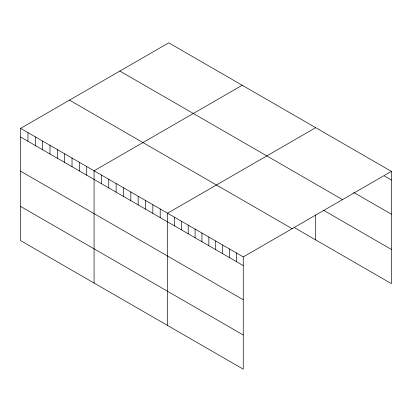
<?xml version="1.0" encoding="UTF-8"?>
<svg xmlns="http://www.w3.org/2000/svg" width="412" height="412" viewBox="0 0 412 412"><rect width="100%" height="100%" fill="white"/><g stroke="black" fill="none" stroke-linecap="round" stroke-linejoin="round"><path stroke-width="0.62" d="M20.6 128.369L243.25 256.918L243.25 369.162L20.6 240.618L20.6 128.369L168.75 42.838L391.4 171.382L391.4 283.631L294.183 227.501M242.225 85.258L94.075 170.789L94.075 283.039M315.7 127.679L167.55 213.21L167.55 325.459M243.25 256.918L391.4 171.382M384.52 176.053L391.4 180.029M353.815 192.517L391.4 214.214M119.861 71.06L342.511 199.609M323.641 210.321L391.4 249.44M69.489 100.142L292.139 228.691M20.6 137.016L243.25 265.56M20.6 171.201L243.25 299.751M20.6 206.427L243.25 334.977M315.7 214.894L315.7 239.923M236.37 252.942L236.37 261.589M229.489 248.966L229.489 257.613M222.604 244.996L222.604 253.643M215.723 241.02L215.723 249.667M208.843 237.049L208.843 245.696M201.957 233.074L201.957 241.72M195.077 229.103L195.077 237.75M188.196 225.127L188.196 233.774M181.311 221.156L181.311 229.803M174.43 217.181L174.43 225.828M160.201 208.966L160.201 217.613M152.852 204.728L152.852 213.37M145.508 200.484L145.508 209.131M138.159 196.241L138.159 204.888M130.81 191.997L130.81 200.644M123.466 187.759L123.466 196.4M116.117 183.515L116.117 192.162M108.768 179.272L108.768 187.918M101.424 175.033L101.424 183.675M86.726 166.546L86.726 175.193M79.382 162.307L79.382 170.949M72.033 158.064L72.033 166.711M64.684 153.82L64.684 162.467M57.335 149.582L57.335 158.223M49.991 145.338L49.991 153.985M42.642 141.095L42.642 149.741M35.293 136.851L35.293 145.498M27.949 132.613L27.949 141.254"/></g></svg>
